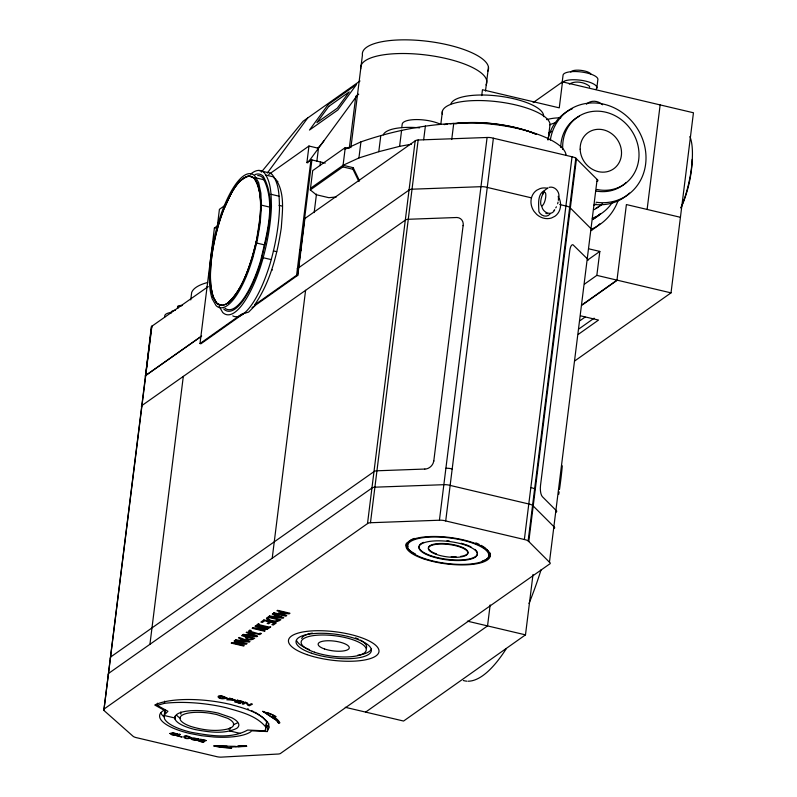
<?xml version="1.0" encoding="UTF-8"?>
<svg xmlns="http://www.w3.org/2000/svg" width="797" height="797" viewBox="0 0 797 797"><rect width="100%" height="100%" fill="white"/><g stroke="black" fill="none" stroke-linecap="round" stroke-linejoin="round"><path stroke-width="1.2" d="M554.025 210.348L554.712 209.85C551.574 216.854 541.96 212.221 541.83 205.765L541.312 205.536A6.834 2.112 -76.7 0 1 542.707 194.388L542.767 193.183L545.158 189.915L547.828 188.062M433.797 460.845L433.1 463.306A8.707 7.352 -51.5 0 1 426.505 468.885L424.881 469.044M463.117 225.681L463.246 223.887A8.707 7.352 -51.5 0 0 456.95 217.501L408.273 219.275A6.326 1.983 7.1 0 0 405.304 220.141L141.796 405.633M244.968 312.623L200.924 343.776L200.007 343.557L241.481 314.227L248.664 312.075L255.498 305.181L254.582 304.972L296.594 275.264L297.789 275.543L304.892 218.498L415.177 140.86A6.326 1.983 7.1 0 1 418.156 139.993L487.097 137.482A6.326 1.983 7.1 0 1 493.383 138.21L572.037 156.78A6.326 1.983 7.1 0 1 575.813 158.155L597.122 179.455L549.452 562.194A6.326 1.983 7.1 0 1 549.372 564.186L281.002 753.075A6.326 1.983 7.1 0 1 276.808 754.101L220.899 757.15A6.326 1.983 7.1 0 1 216.097 756.492L137.482 737.902A6.326 1.983 7.1 0 1 132.81 736.039L103.859 710.396L151.669 326.352M103.859 710.396L151.898 326.172L151.53 327.657M190.742 299.921L191.659 292.539A69.528 21.828 7.1 0 1 207.648 282.497M149.936 644.305L183.31 376.393M200.007 343.557L214.403 228.002L217.362 225.91L219.424 209.342L225.461 205.068M257.58 713.783L262.88 717.479L266.676 721.843L265.281 730.869L247.638 730.042C230.632 739.477 209.551 735.501 191.28 732.323L191.22 732.304A43.078 13.529 7.1 0 1 164.481 718.685L164.222 715.098L167.918 711.273L157.188 705.385L157.467 703.193M227.723 303.209C244.888 286.98 250.786 262.711 256.485 240.614C259.384 220.341 265.321 196.839 254.123 178.12L249.142 175.948C234.966 180.222 230.044 196.64 224.057 208.585L224.047 208.445C230.024 196.49 235.025 180.232 249.152 175.888L254.143 178L257.879 184.396L260.081 194.617A66.4 20.523 -76.7 0 1 252.37 257.112C246.781 273.53 241.102 291.244 227.803 303.179C224.077 305.42 220.361 306.506 216.744 303.358L213.068 296.584M157.188 705.385L164.381 703.352L164.66 701.161M164.929 710.027L164.252 715.497L175.031 718.037L175.3 715.855M231.568 748.064L230.622 746.739L231.568 748.064A34.789 10.929 7.1 0 1 216.774 746.61L213.895 745.803M230.114 727.651L229.705 730.929L240.485 733.479M307.821 162.807L306.905 162.598L308.967 146.03L318.481 148.272L316.857 161.283M213.865 746.082L235.404 746.321M296.594 275.264L310.989 159.709L325.226 163.096M311.906 159.928L297.51 275.483L252.061 307.612M336.284 196.969L328.862 197.696L316.22 194.717L310.302 189.925L312.703 170.618L345.27 147.594L348.648 148.381M245.944 745.653C248.415 746.899 238.951 744.916 237.735 746.171M314.167 212.58L316.479 194.06M320.015 165.666L320.474 161.97M272.215 558.239L305.59 290.327M279.747 722.939C261.536 707.447 284.041 722.809 278.412 722.909L276.728 720.528L262.791 711.233M265.281 730.869L266.676 721.843M267.244 731.556L269.296 727.133L267.762 722.291C258.348 711.621 243.733 708.184 230.592 704.448A61.13 19.198 7.1 0 0 154.757 705.026L164.312 710.266L162.797 710.984A47.501 14.914 7.1 0 0 189.636 733.429L201.661 735.721L213.985 737.016A47.531 14.924 7.1 0 0 250.786 731.736L251.563 730.809L267.244 731.556L267.931 726.087L268.948 723.875M310.302 189.925L342.869 166.902L345.27 147.594M274.457 718.954L263.767 711.851M272.903 716.961L275.872 716.493M349.315 148.162L355.781 96.278L358.73 94.185M278.412 722.909L276.758 720.249L274.497 718.685M350.899 147.644L362.426 55.142A63.551 19.955 7.1 0 1 428.716 41.444A63.551 19.955 7.1 0 1 487.774 71.272M358.819 181.357L352.981 169.283L353.191 167.679L343.069 165.288L310.501 188.311M343.069 165.288L358.929 157.955L360.931 141.866C390.859 131.515 422.071 124.999 453.732 123.435L451.73 139.525M358.929 157.955L378.784 151.699L380.797 135.61M401.758 127.679L402.196 124.163A21.878 6.874 7.1 0 1 416.492 119.57A21.878 6.874 7.1 0 1 439.944 124.033M378.784 151.699L399.606 146.339L401.608 130.25M104.228 708.912L367.507 523.599L415.177 140.86M367.507 523.599A6.326 1.983 7.1 0 1 370.475 522.732L418.156 139.993M423.665 139.784L425.389 125.986M440.821 124.232L442.474 110.952M433.747 461.294L463.137 225.421M481.727 95.59L482.454 89.732L559.265 107.854L562.493 81.882L693.45 112.766L671.014 292.868L574.597 361.041M485.483 91.067L488.461 67.147M370.475 522.732L439.426 520.222L487.097 137.482M549.452 562.194L528.142 540.894A6.326 1.983 7.1 0 0 524.366 539.519L445.712 520.949L493.383 138.21M490.155 604.903L487.545 625.904L365.634 712.1M548.117 139.804L549.771 126.524A54.306 17.056 7.1 0 0 496.392 101.598A54.306 17.056 7.1 0 0 442.415 114.32M562.074 83.077L563.1 74.878A17.584 5.519 7.1 0 1 582.358 72.109A17.584 5.519 7.1 0 1 597.82 79.979L596.794 88.178M524.366 539.519L572.037 156.78M528.142 540.894L575.813 158.155L576.45 158.792L528.78 541.532M345.26 707.298L403.581 721.046L525.482 634.86L533.004 574.488M584.649 284.001L596.843 275.373L599.832 251.424L589.003 248.873M647.114 209.452L660.145 104.905M543.235 193.551L543.604 191.878L542.707 194.388M141.348 406.39L142.025 405.454M254.582 304.972C270.253 282.198 277.236 254.711 281.311 227.703C282.307 211.673 285.286 193.402 275.812 179.255A70.335 21.738 -76.7 0 0 273.839 177.771M323.851 140.93L322.287 143.002A9.863 1.255 -50.4 0 1 317.415 148.551M267.314 173.079L307.672 117.996M308.529 161.841L357.973 94.365M261.336 172.132L303.129 121.214L360.015 80.985M569.297 84.143C574.996 80.427 584.39 81.991 589.521 86.265L589.571 87.122M549.99 214.084C546.752 217.989 540.784 215.877 538.892 211.713C538.702 204.988 537.178 194.697 543.943 190.812M268.728 174.483L308.967 146.03M306.905 162.598L310.989 159.709M213.028 296.912L213.128 296.843A66.4 20.523 -76.7 0 1 224.136 208.386M533.153 102.624L562.493 81.882M587.628 260.051L599.832 251.424M582.428 304.564L616.988 280.126L626.402 204.56L680.429 217.302M581.72 305.351L617.296 280.195M580.067 320.653L585.098 317.086M579.04 328.852L594.163 318.162M578.363 334.322L598.517 320.065L580.893 315.911M208.027 286.721L151.35 326.601L145.403 376.861M201.671 336.025L145.223 375.805L200.884 336.643M297.231 268.768L409.578 189.696M233.322 724.822L237.337 722.929M345.071 149.198L360.931 141.866M549.043 187.345C554.622 185.91 559.514 191.33 558.966 196.769M399.606 146.339L411.491 144.207M272.933 716.692L274.895 716.563M235.374 746.59L245.914 745.932M238.164 746.65L246.671 746.112M246.642 746.39L230.592 747.018M424.831 469.044L376.951 470.788A6.326 1.983 7.1 0 0 373.972 471.655L110.693 656.967L110.325 658.452M278.452 722.64L279.777 722.66M215.09 745.833L227.045 746.122M265.511 725.977L267.931 726.087M215.349 746.082L216.814 746.331A34.789 10.929 7.1 0 0 231.598 747.795M542.767 193.183L543.285 193.302A6.834 2.112 -76.7 0 1 545.696 197.357A6.834 2.112 -76.7 0 1 541.83 205.765M531.021 197.756L487.256 187.425A6.326 1.983 7.1 0 0 480.97 186.687L412.019 189.198A6.326 1.983 7.1 0 0 409.05 190.065M559.733 204.53L565.91 205.995A6.326 1.983 7.1 0 1 569.686 207.359L570.323 207.997M342.869 166.902L352.981 169.283M258.766 170.428L266.826 172.331A73.991 22.874 -76.7 0 1 272.375 174.752C279.518 184.376 279.149 196.909 279.508 208.316C278.761 226.896 275.344 245.237 270.263 263.1A73.991 22.874 -76.7 0 1 232.784 315.881M265.56 175.001L273.61 176.904M276.987 181.298L277.894 181.507M255.937 177.88L263.996 179.783M270.99 194.279L279.05 196.182M596.843 275.373L671.014 292.868M279.05 205.367L282.397 206.154M261.346 205.138L269.406 207.041M217.362 225.91L218.268 226.129M214.403 228.002L215.32 228.221M299.772 249.82L300.957 250.099M256.624 243.035L264.684 244.938M273.381 250.925L276.718 251.722M263.09 257.69L271.149 259.593M271.528 269.784L272.444 270.004M467.381 621.152L525.482 634.86M233.66 699.656L231.269 698.979A61.13 19.198 7.1 0 0 228.968 698.451M262.761 711.502L264.066 711.88A34.759 10.909 7.1 0 1 275.832 716.762M545.825 213.307L547.25 213.735M207.11 286.502L207.917 286.751M247.658 708.812L248.365 709.071M221.885 305.47L216.884 303.358L213.158 296.962L210.956 286.741M251.553 710.635L253.665 711.681M254.731 712.199L256.694 713.166M587.817 260.32A6.326 1.983 7.1 0 0 587.25 258.736L572.923 244.719A8.707 3.088 89.9 0 0 569.785 250.497L540.496 485.612A8.707 3.088 89.9 0 0 542.408 496.72L555.927 510.249A6.326 1.983 7.1 0 1 555.838 512.242M569.686 207.359L590.995 228.659A6.326 1.983 7.1 0 1 590.916 230.652M535.245 489.587L534.608 488.95A6.326 1.983 7.1 0 0 530.832 487.575M265.999 727.312C256.335 715.298 240.146 711.741 226.029 707.676A65.105 20.443 7.1 0 0 164.381 703.352M219.105 306.247L222.662 312.424A73.991 22.874 -76.7 0 0 262.203 261.197C267.284 243.334 270.701 224.993 271.448 206.413C271.09 195.006 271.458 182.473 264.325 172.849A73.991 22.874 -76.7 0 0 250.617 174.135M108.282 674.85L108.651 673.365L371.93 488.053A6.326 1.983 7.1 0 1 374.909 487.186L443.859 484.686A6.326 1.983 7.1 0 1 450.136 485.413L528.79 503.983A6.326 1.983 7.1 0 1 532.565 505.358L553.875 526.658A6.326 1.983 7.1 0 1 554.443 528.242M353.191 167.679L359.547 180.849M180.77 711.97L180.929 714.212M175.121 719.362L174.941 716.672L176.924 714.311A32.269 10.132 7.1 0 1 218.348 713.136L231.778 717.768A32.269 10.132 7.1 0 1 236.659 728.398C223.788 734.545 208.684 732.044 195.185 729.564L195.175 729.564A32.269 10.132 7.1 0 1 175.121 719.352M164.899 709.639L165.148 713.225M164.909 316.798A17.414 5.469 7.1 0 1 171.345 312.404M360.722 68.811A63.551 19.955 7.1 0 1 427.013 55.113A63.551 19.955 7.1 0 1 486.08 84.94M490.344 553.148A42.42 13.32 7.1 0 1 482.285 561.058M415.456 554.035A42.42 13.32 7.1 0 1 406.42 543.165M171.126 313.072A11.606 3.646 7.1 0 1 175.41 310.153M267.822 712.817A34.759 10.909 7.1 0 1 275.035 716.005M178 307.512A5.848 1.833 7.1 0 1 182.513 305.46M180.53 718.386A32.229 10.122 7.1 0 1 176.356 714.819M408.104 546.782A40.956 12.862 7.1 0 1 409.509 541.073M410.395 540.376A40.956 12.862 7.1 0 1 414.291 538.403M475.869 542.887A40.956 12.862 7.1 0 1 479.057 544.291M481.099 545.337A40.956 12.862 7.1 0 1 485.532 548.276M486.519 549.173A40.956 12.862 7.1 0 1 488.74 555.26M164.272 717.101A47.501 14.914 7.1 0 1 160.825 712.946M371.522 648.758A37.957 11.915 7.1 0 1 357.654 655.264M309.575 649.635A37.957 11.915 7.1 0 1 296.803 640.908M439.426 520.222A6.326 1.983 7.1 0 1 445.712 520.949M474.942 549.392A29.419 9.235 7.1 0 1 452.656 559.833A29.419 9.235 7.1 0 1 419.152 545.875M419.541 545.118A29.419 9.235 7.1 0 1 423.556 542.378M447.007 540.715A29.419 9.235 7.1 0 1 449.209 540.954M461.114 543.245A29.419 9.235 7.1 0 1 464.442 544.231M465.478 544.57A29.419 9.235 7.1 0 1 470.987 546.872M301.684 638.497A32.787 10.291 7.1 0 1 312.374 633.087M355.512 637.869A32.787 10.291 7.1 0 1 358.54 639.164M360.473 640.16A32.787 10.291 7.1 0 1 366.431 648.011M177.89 308.389A5.848 1.833 7.1 0 1 180.949 306.297M597.122 179.455A6.326 1.983 7.1 0 1 597.043 181.447M562.303 465.837A163.614 50.57 -76.7 0 1 559.494 489.448M559.135 491.869A163.614 50.57 -76.7 0 1 558.757 494.299M541.063 569.835A163.614 50.57 -76.7 0 1 528.999 603.498M506.374 648.549A163.614 50.57 -76.7 0 1 468.138 681.216M466.922 681.176A163.614 50.57 -76.7 0 1 463.366 680.518M225.063 308.3A68.771 21.26 -76.7 0 0 260.878 259.882C266.646 233.929 276.449 202.697 262.851 177.781A68.771 21.26 -76.7 0 0 257.69 175.529M256.495 240.555A66.161 20.453 -76.7 0 1 215.499 301.396A66.161 20.453 -76.7 0 1 228.221 199.27A66.161 20.453 -76.7 0 1 260.519 208.286M223.688 308.977A70.335 21.738 -76.7 0 0 261.277 260.28C267.164 233.969 277.187 201.531 263.289 176.306A70.335 21.738 -76.7 0 0 254.98 174.603M432.791 552.351A19.905 6.246 7.1 0 1 434.534 544.062A19.905 6.246 7.1 0 1 461.234 546.872A19.905 6.246 7.1 0 1 464.143 555.648M463.067 555.957A19.905 6.246 7.1 0 1 460.576 556.436M456.163 556.794A19.905 6.246 7.1 0 1 451.212 556.695M436.517 553.905A19.905 6.246 7.1 0 1 433.628 552.759M219.404 696.608A61.13 19.198 7.1 0 1 226.617 697.953M445.902 468.277A6.326 1.983 7.1 0 1 452.178 469.005M689.903 136.596A50.958 15.751 -76.7 0 1 680.877 208.047M692.165 159.43A43.177 13.35 -76.7 0 1 681.076 207.459M570.791 72.109A10.271 3.228 7.1 0 1 580.704 70.325A10.271 3.228 7.1 0 1 591.015 74.231M563.16 81.792A17.584 5.519 7.1 0 1 585.765 81.155A17.584 5.519 7.1 0 1 595.708 89.463M562.762 149.457A40.916 36.732 54.7 0 1 600.41 111.321A40.916 36.732 54.7 0 1 638.975 156.581A40.916 36.732 54.7 0 1 596.853 189.457M626.223 182.473A40.916 36.732 54.7 0 1 596.046 191.041M560.749 147.395A40.916 36.732 54.7 0 1 579.459 116.183M629.52 193.083A51.596 46.316 54.7 0 1 594.313 204.43M547.858 139.834A51.596 46.316 54.7 0 1 572.515 108.611M550.328 140.083A51.596 46.316 54.7 0 1 603.498 104.118A51.596 46.316 54.7 0 1 645.869 161.711A51.596 46.316 54.7 0 1 596.066 202.239M612.783 201.81A51.596 46.316 54.7 0 1 592.261 218.268M549.551 124.85A51.596 46.316 54.7 0 1 555.3 122.798M618.123 200.535A59.655 53.558 54.7 0 1 591.603 229.088M546.622 119.62A59.655 53.558 54.7 0 1 560.799 117.836M548.824 133.159A44.502 39.95 54.7 0 1 550.857 132.053M601.725 204.152A44.502 39.95 54.7 0 1 594.223 209.621M548.515 133.238A44.502 39.95 54.7 0 1 551.434 131.316M602.602 203.843A44.502 39.95 54.7 0 1 595.817 208.316M599.802 223.798A59.655 53.558 54.7 0 1 591.523 230.283M599.962 214.333A51.596 46.316 54.7 0 1 592.968 219.155M600.29 213.755A51.596 46.316 54.7 0 1 592.569 219.583M596.206 204.012A40.916 36.732 54.7 0 1 594.104 205.168M586.433 104.218A12.842 11.527 54.7 0 1 602.592 104.776M547.649 188.321A15.88 14.256 54.7 0 0 540.047 188.59L536.7 190.254A15.88 14.256 54.7 0 0 534.07 211.414L536.819 214.513A15.88 14.256 54.7 0 0 551.514 217.98L554.861 216.316A15.88 14.256 54.7 0 0 558.577 196.929M558.189 196.301A6.834 2.112 -76.7 0 1 558.348 200.336M558.049 202.069A6.834 2.112 -76.7 0 1 557.611 203.793M556.416 206.782A6.834 2.112 -76.7 0 1 555.748 207.848M455.705 123.704A60.801 19.088 7.1 0 1 536.321 134.404M454.489 123.774A60.801 19.088 7.1 0 1 536.331 134.294M450.953 103.819A46.794 14.695 7.1 0 1 500.944 96.377A46.794 14.695 7.1 0 1 543.534 116.641M444.188 124.611A74.121 23.272 7.1 0 1 447.655 124.093M450.046 123.804A74.121 23.272 7.1 0 1 525.343 130.409A74.121 23.272 7.1 0 1 566.089 155.226M383.297 134.862A39.402 12.373 7.1 0 1 419.63 127.849M192.804 738.171L196.55 739.895L191.17 739.227A8.717 2.74 7.1 0 0 193.89 740.054C206.413 741.628 184.615 736.408 199.081 738.998L192.804 738.171M261.416 207.071L260.171 223.25L257.242 240.614L252.818 257.989A68.771 21.26 -76.7 0 1 216.077 305.59L212.231 298.925A68.771 21.26 -76.7 0 1 220.719 215.17A68.771 21.26 -76.7 0 1 254.791 175.878L258.636 182.553L260.888 193.193L261.416 207.071M169.93 733.469L172.032 734.874L176.207 735.312L171.744 734.426A2.521 0.797 7.1 0 1 171.166 733.898L172.022 733.28A2.381 0.747 7.1 0 1 173.447 733.21L177.97 734.067L172.939 732.871L169.93 733.469M268.131 618.472C270.034 621.182 275.832 621.889 278.801 619.827L269.197 617.555L268.131 618.472M191.679 737.803C181.716 741.34 180.68 731.915 191.679 737.803M266.537 618.283L266.577 619C270.522 621.56 276.868 622.985 280.873 619.707L268.41 616.768L266.537 618.283M227.105 698.142C215.439 701.141 214.782 691.507 227.105 698.142M190.423 737.614C189.576 739.267 182.931 737.902 185.412 736.428A2.291 0.717 7.1 0 1 186.777 736.348L190.423 737.614M245.366 637.51C246.442 640.469 252.5 640.529 254.761 638.158L242.308 635.229L241.66 635.677L246.303 636.773L245.366 637.51M249.79 631.154L259.025 633.904L260.051 633.177L261.376 633.485L259.702 634.671C259.254 633.545 244.589 633.396 249.6 630.128L251.185 630.507L249.79 631.154M225.681 697.873C217.491 700.603 217.631 692.972 225.681 697.873M246.97 637.68C247.13 639.553 251.434 639.622 252.699 638.277L247.718 637.112L246.97 637.68M328.135 104.576L309.465 130.06L337.848 109.986L356.518 84.512L328.135 104.576M328.802 106.35L316.907 122.589L337.3 108.173L349.206 91.934L328.802 106.35M235.344 700.174L226.786 699.796L229.715 698.152L235.344 700.174M233.89 699.876L229.546 699.348L230.722 698.7L233.89 699.876M231.907 642.581L231.18 643.089L243.643 646.028L244.241 645.6L234.378 643.279L246.183 644.225L247.1 643.577L234.647 640.639L234.049 641.067L244.789 643.597L231.907 642.581M235.782 639.842L235.105 640.32L249.192 642.103L249.989 641.545L239.16 637.451L238.512 637.909L241.551 639.045L239.698 640.35L235.782 639.842M243.444 634.422L242.766 634.9L256.853 636.683L257.65 636.126L246.821 632.031L246.173 632.489L249.212 633.625L247.369 634.93L243.444 634.422M252.858 627.767L252.141 628.275L264.594 631.214L265.192 630.786L255.329 628.464L267.144 629.411L268.051 628.763L255.598 625.824L255 626.253L265.74 628.783L252.858 627.767M258.268 623.941L256.395 625.266L268.19 627.468L267.573 627.906L268.848 628.205L270.721 626.88L268.838 627.01L258.925 624.679L259.543 624.24L258.268 623.941M263.897 619.956L260.868 622.098L262.343 622.447L264.724 620.763L269.356 621.849L267.134 623.423L268.609 623.772L270.821 622.198L274.238 623.005L271.857 624.689L273.331 625.037L276.35 622.895L263.897 619.956M269.555 615.961L268.868 616.44L282.955 618.223L283.752 617.665L272.933 613.57L272.275 614.029L275.324 615.164L273.471 616.47L269.555 615.961M274.029 612.793L273.391 613.252L285.844 616.191L286.741 615.553L280.972 613.092L289.112 613.879L289.988 613.252L277.535 610.313L276.938 610.741L287.667 613.272L278.721 612.714L284.768 615.324L274.029 612.793M242.786 639.503L241.292 640.559L247.917 641.416L242.786 639.503M250.447 634.083L248.953 635.139L255.578 635.996L250.447 634.083M276.559 615.623L275.065 616.679L281.68 617.536L276.559 615.623M179.235 734.216L176.755 735.97L182.194 736.976L178.229 736.039L180.411 734.495L179.235 734.216M200.744 739.287L198.264 741.041L203.813 742.346L199.738 741.11L200.655 740.463L205.018 741.21L200.954 740.254L201.631 739.775L206.293 740.592L200.744 739.287M237.367 700.164L234.438 701.808L240.744 703.472L236.121 701.968L237.207 701.36L242.188 702.376L237.556 701.161L238.363 700.712L243.673 701.828L237.367 700.164M245.147 702.217L242.218 703.861L243.474 704.189L246.004 702.765L247.937 705.355L249.441 705.753L252.37 704.11L251.115 703.781L248.794 705.086L247.06 702.715L245.147 702.217M228.45 728.837C216.087 731.905 202.956 730.142 190.911 726.475A27.048 8.488 7.1 0 1 180.252 719.681L180.092 717.43A27.048 8.488 7.1 0 1 209.711 713.185L216.525 714.481L227.733 718.346A27.048 8.488 7.1 0 1 228.45 728.837M436.447 554.453A19.905 6.246 7.1 0 0 467.789 553.576A19.905 6.246 7.1 0 0 440.173 544.032A19.905 6.246 7.1 0 0 436.447 554.453M423.227 558.717A42.42 13.32 7.1 0 0 490.016 556.844A42.42 13.32 7.1 0 0 431.157 536.511A42.42 13.32 7.1 0 0 423.227 558.717M311.428 653.171A37.957 11.915 7.1 0 0 371.183 651.498A37.957 11.915 7.1 0 0 318.531 633.306A37.957 11.915 7.1 0 0 311.428 653.171M324.518 648.957A15.671 4.921 7.1 0 0 349.186 648.26A15.671 4.921 7.1 0 0 327.447 640.748A15.671 4.921 7.1 0 0 324.518 648.957M306.935 654.616A45.618 14.326 7.1 0 0 378.744 652.604A45.618 14.326 7.1 0 0 315.463 630.746A45.618 14.326 7.1 0 0 306.935 654.616M430.858 556.256A29.419 9.235 7.1 0 0 477.184 554.951A29.419 9.235 7.1 0 0 436.357 540.854A29.419 9.235 7.1 0 0 430.858 556.256M424.084 558.438A40.956 12.862 7.1 0 0 488.571 556.625A40.956 12.862 7.1 0 0 431.745 536.999A40.956 12.862 7.1 0 0 424.084 558.438M314.466 652.195A32.787 10.291 7.1 0 0 366.082 650.741A32.787 10.291 7.1 0 0 320.593 635.03A32.787 10.291 7.1 0 0 314.466 652.195M580.166 149.218A22.167 19.905 54.7 0 0 611.727 170.01A22.167 19.905 54.7 0 0 610.632 132.969A22.167 19.905 54.7 0 0 580.166 149.218"/></g></svg>
